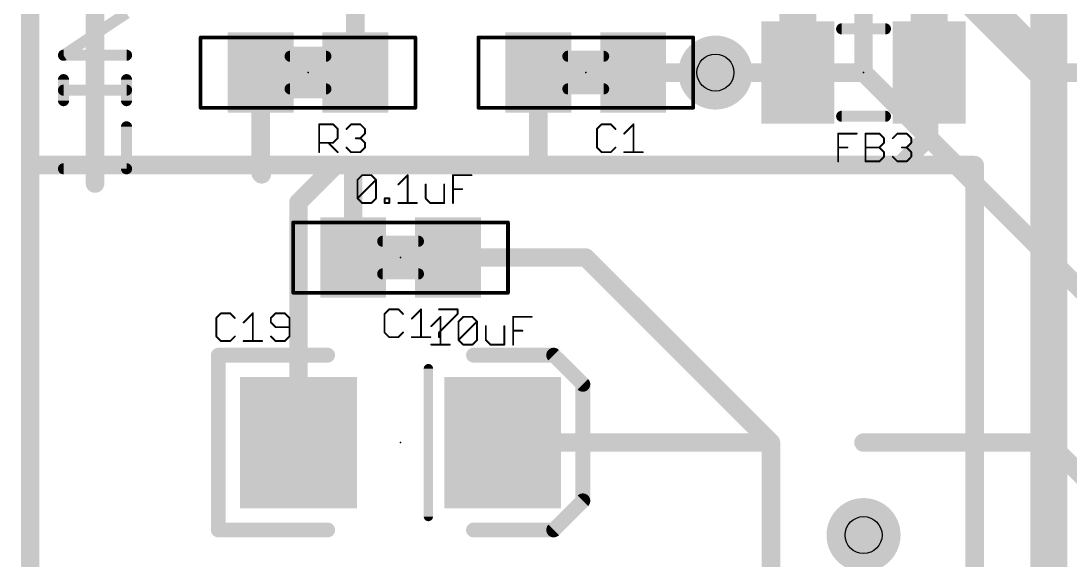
# Model space of a CAD drawing. Extents: x -27 to 80, y -11 to 53.
# Drawn here: x -0.13 to 14.26, y 21.25 to 28.65 of the extents above; entities that cross this region are included whole.
import ezdxf

# ---------------------------------------------------------------- set-up
doc = ezdxf.new("R2010")
doc.units = 0
for name, color, linetype in [('1', 12, 'CONTINUOUS'), ('16', 132, 'CONTINUOUS'), ('18', 110, 'CONTINUOUS'), ('20', 53, 'CONTINUOUS'), ('21', 53, 'CONTINUOUS'), ('23', 53, 'CONTINUOUS'), ('25', 253, 'CONTINUOUS'), ('27', 253, 'CONTINUOUS'), ('29', 253, 'CONTINUOUS'), ('31', 253, 'CONTINUOUS'), ('35', 253, 'CONTINUOUS'), ('39', 12, 'CONTINUOUS'), ('44', 253, 'CONTINUOUS'), ('51', 53, 'CONTINUOUS')]:
    doc.layers.add(name, color=color, linetype=linetype)

# ---------------------------------------------------------------- blocks, each defined once
blk = doc.blocks.new('RECT')
blk.add_solid([(-0.5, -0.5), (0.5, -0.5), (-0.5, 0.5), (0.5, 0.5)])
blk = doc.blocks.new('ROUNDV')
at = {"const_width": 0.5}
blk.add_lwpolyline([(0, -0.25, 1), (0, 0.25, 1), (0, -0.25)], format="xyb", dxfattribs=at)

msp = doc.modelspace()

# ---------------------------------------------------------------- linework, layer by layer
at = {"layer": '1'}
for points, const_width in [([(0.889, 26.416), (0.889, 37.719)], 0.254), ([(4.46, 27.94), (4.46, 31.825)], 0.254), ([(13.97, 10.16), (13.97, 31.12)], 0.508), ([(10.53, 29.345), (10.53, 27.94)], 0.508), ([(12.33, 27.94), (12.33, 29.337)], 0.508), ([(3.16, 26.558), (3.16, 27.94)], 0.254), ([(6.97, 26.685), (6.97, 27.94)], 0.254), ([(8.27, 27.94), (9.398, 27.94)], 0.254), ([(12.33, 27.062), (12.33, 27.94)], 0.254), ([(13.97, 7.62), (13.97, 27.94)], 0.254), ([(13.97, 27.94), (17.78, 27.94)], 0.254), ([(11.938, 26.67), (12.33, 27.062)], 0.254), ([(12.954, 26.67), (0, 26.67)], 0.254), ([(0, 26.67), (0, 8.89)], 0.254), ([(3.68, 26.159), (4.191, 26.67)], 0.254), ([(4.191, 26.67), (4.445, 26.67)], 0.254), ([(4.445, 26.67), (4.43, 26.655)], 0.254), ([(4.43, 26.655), (4.43, 25.4)], 0.254), ([(4.445, 26.67), (6.985, 26.67)], 0.254), ([(6.985, 26.67), (6.97, 26.685)], 0.254), ([(6.985, 26.67), (11.938, 26.67)], 0.254), ([(12.954, 8.89), (12.954, 26.67)], 0.254), ([(3.16, 26.558), (3.175, 26.543)], 0.254), ([(3.68, 22.86), (3.68, 26.159)], 0.254), ([(7.62, 25.4), (5.73, 25.4)], 0.254), ([(10.16, 22.86), (7.62, 25.4)], 0.254), ([(10.16, 22.86), (6.48, 22.86)], 0.254), ([(10.16, 20.0914), (10.16, 22.86)], 0.254)]:
    msp.add_lwpolyline(points, dxfattribs=dict(at, const_width=const_width))
for points, const_width in [([(3.2235, 27.94, 1), (3.0965, 27.94)], 0.127), ([(7.0335, 27.94, 1), (6.9065, 27.94)], 0.127), ([(8.27, 28.0035, 1), (8.27, 27.8765)], 0.127), ([(9.398, 27.8765, 1), (9.398, 28.0035)], 0.127), ([(10.403, 27.94, 1), (10.657, 27.94)], 0.254), ([(12.203, 27.94, 1), (12.457, 27.94)], 0.254), ([(12.3935, 27.94, 1), (12.2665, 27.94)], 0.127), ([(14.0335, 27.94, 1), (13.9065, 27.94)], 0.127), ([(13.97, 28.0035, 1), (13.97, 27.8765)], 0.127), ([(4.3965, 27.94, 1), (4.5235, 27.94)], 0.127), ([(12.2665, 27.062, 1), (12.3935, 27.062)], 0.127), ([(12.3749, 27.0171, 1), (12.2851, 27.1069)], 0.127), ([(0, 26.7335, 1), (0, 26.6065)], 0.127), ([(0.0635, 26.67, 1), (-0.0635, 26.67)], 0.127), ([(4.191, 26.7335, 1), (4.191, 26.6065)], 0.127), ([(4.2359, 26.6251, 1), (4.1461, 26.7149)], 0.127), ([(4.4935, 26.655, 1), (4.3665, 26.655)], 0.127), ([(4.445, 26.7335, 1), (4.445, 26.6065)], 0.127), ([(4.4899, 26.6251, 1), (4.4001, 26.7149)], 0.127), ([(4.445, 26.6065, 1), (4.445, 26.7335)], 0.127), ([(7.0149, 26.7299, 1), (6.9251, 26.6401)], 0.127), ([(6.985, 26.7335, 1), (6.985, 26.6065)], 0.127), ([(6.9401, 26.6251, 1), (7.0299, 26.7149)], 0.127), ([(6.985, 26.6065, 1), (6.985, 26.7335)], 0.127), ([(11.8931, 26.7149, 1), (11.9829, 26.6251)], 0.127), ([(11.938, 26.6065, 1), (11.938, 26.7335)], 0.127), ([(13.0175, 26.67, 1), (12.8905, 26.67)], 0.127), ([(12.954, 26.6065, 1), (12.954, 26.7335)], 0.127), ([(3.2049, 26.6029, 1), (3.1151, 26.5131)], 0.127), ([(3.0965, 26.558, 1), (3.2235, 26.558)], 0.127), ([(3.1301, 26.4981, 1), (3.2199, 26.5879)], 0.127), ([(4.3851, 26.6999, 1), (4.4749, 26.6101)], 0.127), ([(6.9065, 26.685, 1), (7.0335, 26.685)], 0.127), ([(0.8255, 26.416, 1), (0.9525, 26.416)], 0.127), ([(3.7435, 26.159, 1), (3.6165, 26.159)], 0.127), ([(3.6351, 26.2039, 1), (3.7249, 26.1141)], 0.127), ([(5.73, 25.4635, 1), (5.73, 25.3365)], 0.127), ([(7.6649, 25.4449, 1), (7.5751, 25.3551)], 0.127), ([(7.62, 25.3365, 1), (7.62, 25.4635)], 0.127), ([(4.3665, 25.4, 1), (4.4935, 25.4)], 0.127), ([(3.6165, 22.86, 1), (3.7435, 22.86)], 0.127), ([(6.48, 22.9235, 1), (6.48, 22.7965)], 0.127), ([(10.2235, 22.86, 1), (10.0965, 22.86)], 0.127), ([(10.1151, 22.8151, 1), (10.2049, 22.9049)], 0.127), ([(10.16, 22.7965, 1), (10.16, 22.9235)], 0.127)]:
    msp.add_lwpolyline(points, format="xyb", dxfattribs=dict(at, const_width=const_width))
at = {"layer": '16'}
for points, const_width in [([(11.43, 27.94), (11.43, 38.74)], 0.254), ([(12.573, 29.337), (13.97, 27.94)], 0.508), ([(9.398, 27.94), (11.43, 27.94)], 0.254), ([(11.43, 27.94), (17.78, 21.59)], 0.254), ([(13.97, 7.62), (13.97, 27.94)], 0.254), ([(13.97, 27.94), (17.78, 27.94)], 0.254), ([(12.954, 26.67), (0, 26.67)], 0.254), ([(0, 26.67), (0, 8.89)], 0.254), ([(12.954, 8.89), (12.954, 26.67)], 0.254), ([(13.97, 22.86), (11.43, 22.86)], 0.254), ([(16.51, 20.32), (13.97, 22.86)], 0.254)]:
    msp.add_lwpolyline(points, dxfattribs=dict(at, const_width=const_width))
for points, const_width in [([(9.398, 28.0035, 1), (9.398, 27.8765)], 0.127), ([(11.4749, 27.9849, 1), (11.3851, 27.8951)], 0.127), ([(11.43, 27.8765, 1), (11.43, 28.0035)], 0.127), ([(13.8802, 27.8502, 1), (14.0598, 28.0298)], 0.254), ([(14.0335, 27.94, 1), (13.9065, 27.94)], 0.127), ([(13.97, 28.0035, 1), (13.97, 27.8765)], 0.127), ([(11.3665, 27.94, 1), (11.4935, 27.94)], 0.127), ([(0, 26.7335, 1), (0, 26.6065)], 0.127), ([(0.0635, 26.67, 1), (-0.0635, 26.67)], 0.127), ([(13.0175, 26.67, 1), (12.8905, 26.67)], 0.127), ([(12.954, 26.6065, 1), (12.954, 26.7335)], 0.127), ([(11.43, 22.9235, 1), (11.43, 22.7965)], 0.127), ([(14.0149, 22.9049, 1), (13.9251, 22.8151)], 0.127), ([(13.97, 22.7965, 1), (13.97, 22.9235)], 0.127)]:
    msp.add_lwpolyline(points, format="xyb", dxfattribs=dict(at, const_width=const_width))
at = {"layer": '20', "const_width": 0.2032}
msp.add_lwpolyline([(0, 2.54), (0, 50.8)], dxfattribs=at)
at = {"layer": '21'}
for points, const_width in [([(0.4565, 28.1784), (1.3208, 28.7546)], 0.1524), ([(11.73, 28.54), (11.13, 28.54)], 0.1524), ([(1.3208, 28.1784), (0.4565, 28.1784)], 0.1524), ([(7.62, 27.9095), (7.62, 27.9705)], 0.4064), ([(0.4565, 27.5547), (0.4565, 27.8428)], 0.1524), ([(1.3208, 27.5547), (1.3208, 27.8428)], 0.1524), ([(1.3208, 27.6988), (0.4565, 27.6988)], 0.1524), ([(11.73, 27.34), (11.13, 27.34)], 0.1524), ([(1.3208, 26.6192), (1.3208, 27.1954)], 0.1524), ([(0.4565, 26.6192), (1.3208, 26.6192)], 0.1524), ([(5.08, 25.3695), (5.08, 25.4305)], 0.4064), ([(2.58, 21.66), (2.58, 24.06)], 0.2032), ([(2.58, 24.06), (4.08, 24.06)], 0.2032), ([(7.18, 24.06), (6.08, 24.06)], 0.2032), ([(7.58, 23.66), (7.18, 24.06)], 0.2032), ([(5.461, 23.876), (5.461, 21.844)], 0.127), ([(7.58, 22.06), (7.58, 23.66)], 0.2032), ([(7.18, 21.66), (7.58, 22.06)], 0.2032), ([(4.08, 21.66), (2.58, 21.66)], 0.2032), ([(6.08, 21.66), (7.18, 21.66)], 0.2032)]:
    msp.add_lwpolyline(points, dxfattribs=dict(at, const_width=const_width))
for points, const_width in [([(11.13, 28.5781, 1), (11.13, 28.5019)], 0.0762), ([(11.73, 28.5019, 1), (11.73, 28.5781)], 0.0762), ([(0.4353, 28.2101, 1), (0.4776, 28.1467)], 0.0762), ([(0.4565, 28.2165, 1), (0.4565, 28.1403)], 0.0762), ([(1.3208, 28.1403, 1), (1.3208, 28.2165)], 0.0762), ([(7.7216, 27.9705, 1), (7.5184, 27.9705)], 0.2032), ([(0.4946, 27.8428, 1), (0.4184, 27.8428)], 0.0762), ([(1.3589, 27.8428, 1), (1.2827, 27.8428)], 0.0762), ([(7.5184, 27.9095, 1), (7.7216, 27.9095)], 0.2032), ([(0.4565, 27.7369, 1), (0.4565, 27.6607)], 0.0762), ([(1.3208, 27.6607, 1), (1.3208, 27.7369)], 0.0762), ([(0.4184, 27.5547, 1), (0.4946, 27.5547)], 0.0762), ([(1.2827, 27.5547, 1), (1.3589, 27.5547)], 0.0762), ([(11.13, 27.3781, 1), (11.13, 27.3019)], 0.0762), ([(11.73, 27.3019, 1), (11.73, 27.3781)], 0.0762), ([(1.3589, 27.1954, 1), (1.2827, 27.1954)], 0.0762), ([(0.4565, 26.6573, 1), (0.4565, 26.5811)], 0.0762), ([(1.2827, 26.6192, 1), (1.3589, 26.6192)], 0.0762), ([(1.3208, 26.5811, 1), (1.3208, 26.6573)], 0.0762), ([(5.1816, 25.4305, 1), (4.9784, 25.4305)], 0.2032), ([(4.9784, 25.3695, 1), (5.1816, 25.3695)], 0.2032), ([(2.6308, 24.06, 1), (2.5292, 24.06)], 0.1016), ([(2.58, 24.1108, 1), (2.58, 24.0092)], 0.1016), ([(4.08, 24.0092, 1), (4.08, 24.1108)], 0.1016), ([(6.08, 24.1108, 1), (6.08, 24.0092)], 0.1016), ([(7.2159, 24.0959, 1), (7.1441, 24.0241)], 0.1016), ([(7.18, 24.0092, 1), (7.18, 24.1108)], 0.1016), ([(5.4928, 23.876, 1), (5.4293, 23.876)], 0.0635), ([(7.6308, 23.66, 1), (7.5292, 23.66)], 0.1016), ([(7.5441, 23.6241, 1), (7.6159, 23.6959)], 0.1016), ([(7.6159, 22.0241, 1), (7.5441, 22.0959)], 0.1016), ([(7.5292, 22.06, 1), (7.6308, 22.06)], 0.1016), ([(5.4293, 21.844, 1), (5.4928, 21.844)], 0.0635), ([(2.58, 21.7108, 1), (2.58, 21.6092)], 0.1016), ([(4.08, 21.6092, 1), (4.08, 21.7108)], 0.1016), ([(6.08, 21.7108, 1), (6.08, 21.6092)], 0.1016), ([(7.1441, 21.6959, 1), (7.2159, 21.6241)], 0.1016), ([(7.18, 21.6092, 1), (7.18, 21.7108)], 0.1016), ([(2.5292, 21.66, 1), (2.6308, 21.66)], 0.1016)]:
    msp.add_lwpolyline(points, format="xyb", dxfattribs=dict(at, const_width=const_width))
at = {"layer": '23'}
for p in [(3.81, 27.94), (7.62, 27.94), (11.43, 27.94), (5.08, 25.4), (5.08, 22.86)]:
    msp.add_point(p, dxfattribs=at)
at = {"layer": '25', "const_width": 0.0254}
for points in [[(3.9633, 26.8478), (3.9633, 27.2291)], [(3.9633, 27.2291), (4.1539, 27.2291)], [(4.1539, 27.2291), (4.2175, 27.1656)], [(4.3375, 27.1656), (4.401, 27.2291)], [(4.401, 27.2291), (4.5282, 27.2291)], [(4.5282, 27.2291), (4.5917, 27.1656)], [(7.8368, 27.2291), (7.7733, 27.1656)], [(7.9639, 27.2291), (7.8368, 27.2291)], [(8.0275, 27.1656), (7.9639, 27.2291)], [(8.1475, 27.102), (8.2746, 27.2291)], [(8.2746, 27.2291), (8.2746, 26.8478)], [(4.2175, 27.1656), (4.2175, 27.0385)], [(4.5917, 27.102), (4.5282, 27.0385)], [(4.5917, 27.1656), (4.5917, 27.102)], [(7.7733, 27.1656), (7.7733, 26.9114)], [(11.0821, 26.7208), (11.0821, 27.1021)], [(11.0821, 27.1021), (11.3363, 27.1021)], [(11.4563, 26.7208), (11.4563, 27.1021)], [(11.4563, 27.1021), (11.6469, 27.1021)], [(11.6469, 27.1021), (11.7105, 27.0386)], [(11.8305, 27.0386), (11.894, 27.1021)], [(11.894, 27.1021), (12.0212, 27.1021)], [(12.0212, 27.1021), (12.0847, 27.0386)], [(4.1539, 26.9749), (3.9633, 26.9749)], [(4.0904, 26.9749), (4.2175, 26.8478)], [(4.2175, 27.0385), (4.1539, 26.9749)], [(4.401, 26.8478), (4.3375, 26.9114)], [(4.5282, 27.0385), (4.4646, 27.0385)], [(4.5282, 27.0385), (4.5917, 26.9749)], [(4.5917, 26.9114), (4.5282, 26.8478)], [(4.5917, 26.9749), (4.5917, 26.9114)], [(7.7733, 26.9114), (7.8368, 26.8478)], [(7.9639, 26.8478), (8.0275, 26.9114)], [(11.0821, 26.9115), (11.2092, 26.9115)], [(11.4563, 26.9115), (11.6469, 26.9115)], [(11.7105, 26.975), (11.6469, 26.9115)], [(11.6469, 26.9115), (11.7105, 26.8479)], [(11.7105, 27.0386), (11.7105, 26.975)], [(12.0212, 26.9115), (11.9576, 26.9115)], [(12.0847, 26.975), (12.0212, 26.9115)], [(12.0212, 26.9115), (12.0847, 26.8479)], [(12.0847, 27.0386), (12.0847, 26.975)], [(4.5282, 26.8478), (4.401, 26.8478)], [(7.8368, 26.8478), (7.9639, 26.8478)], [(8.1475, 26.8478), (8.4017, 26.8478)], [(11.7105, 26.7844), (11.6469, 26.7208)], [(11.7105, 26.8479), (11.7105, 26.7844)], [(11.894, 26.7208), (11.8305, 26.7844)], [(12.0847, 26.7844), (12.0212, 26.7208)], [(12.0847, 26.8479), (12.0847, 26.7844)], [(11.6469, 26.7208), (11.4563, 26.7208)], [(12.0212, 26.7208), (11.894, 26.7208)], [(2.6163, 24.635), (2.5527, 24.5715)], [(2.7434, 24.635), (2.6163, 24.635)], [(2.8069, 24.5715), (2.7434, 24.635)], [(2.9269, 24.5079), (3.054, 24.635)], [(3.054, 24.635), (3.054, 24.2537)], [(3.3647, 24.635), (3.3011, 24.5715)], [(3.4918, 24.635), (3.3647, 24.635)], [(3.5553, 24.5715), (3.4918, 24.635)], [(4.9226, 24.6891), (4.8591, 24.6256)], [(4.8591, 24.6256), (4.8591, 24.3714)], [(5.0497, 24.6891), (4.9226, 24.6891)], [(5.1133, 24.6256), (5.0497, 24.6891)], [(5.2333, 24.562), (5.3604, 24.6891)], [(5.3604, 24.6891), (5.3604, 24.3078)], [(5.6075, 24.6891), (5.8617, 24.6891)], [(5.8617, 24.6256), (5.6075, 24.3714)], [(5.8617, 24.6891), (5.8617, 24.6256)], [(2.5527, 24.5715), (2.5527, 24.3173)], [(3.3011, 24.5715), (3.3011, 24.5079)], [(3.3011, 24.5079), (3.3647, 24.4444)], [(3.5553, 24.3173), (3.5553, 24.5715)], [(2.5527, 24.3173), (2.6163, 24.2537)], [(2.7434, 24.2537), (2.8069, 24.3173)], [(3.3011, 24.3173), (3.3647, 24.2537)], [(3.3647, 24.4444), (3.5553, 24.4444)], [(3.4918, 24.2537), (3.5553, 24.3173)], [(4.8591, 24.3714), (4.9226, 24.3078)], [(4.9226, 24.3078), (5.0497, 24.3078)], [(5.0497, 24.3078), (5.1133, 24.3714)], [(5.2333, 24.3078), (5.4875, 24.3078)], [(5.6075, 24.3714), (5.6075, 24.3078)], [(2.6163, 24.2537), (2.7434, 24.2537)], [(2.9269, 24.2537), (3.1811, 24.2537)], [(3.3647, 24.2537), (3.4918, 24.2537)]]:
    msp.add_lwpolyline(points, dxfattribs=at)
at = {"layer": '25', "const_width": 0.0127}
for points in [[(3.9696, 27.2291, 1), (3.9569, 27.2291)], [(3.9633, 27.2355, 1), (3.9633, 27.2228)], [(4.1584, 27.2336, 1), (4.1495, 27.2246)], [(4.1539, 27.2228, 1), (4.1539, 27.2355)], [(4.401, 27.2355, 1), (4.401, 27.2228)], [(4.4055, 27.2246, 1), (4.3966, 27.2336)], [(4.5326, 27.2336, 1), (4.5237, 27.2246)], [(4.5282, 27.2228, 1), (4.5282, 27.2355)], [(7.8368, 27.2355, 1), (7.8368, 27.2228)], [(7.8413, 27.2246, 1), (7.8323, 27.2336)], [(7.9684, 27.2336, 1), (7.9595, 27.2246)], [(7.9639, 27.2228, 1), (7.9639, 27.2355)], [(8.2809, 27.2291, 1), (8.2682, 27.2291)], [(8.2791, 27.2246, 1), (8.2701, 27.2336)], [(4.2239, 27.1656, 1), (4.2111, 27.1656)], [(4.213, 27.1611, 1), (4.222, 27.1701)], [(4.333, 27.1701, 1), (4.342, 27.1611)], [(4.5981, 27.1656, 1), (4.5854, 27.1656)], [(4.5854, 27.102, 1), (4.5981, 27.102)], [(4.5872, 27.1611, 1), (4.5962, 27.1701)], [(4.5962, 27.0975, 1), (4.5872, 27.1065)], [(7.7796, 27.1656, 1), (7.7669, 27.1656)], [(7.7688, 27.1701, 1), (7.7778, 27.1611)], [(8.023, 27.1611, 1), (8.032, 27.1701)], [(8.143, 27.1065, 1), (8.152, 27.0975)], [(11.0884, 27.1021, 1), (11.0757, 27.1021)], [(11.0821, 27.1085, 1), (11.0821, 27.0958)], [(11.3363, 27.0958, 1), (11.3363, 27.1085)], [(11.4563, 27.1085, 1), (11.4563, 27.0958)], [(11.4626, 27.1021, 1), (11.4499, 27.1021)], [(11.6514, 27.1066, 1), (11.6425, 27.0976)], [(11.6469, 27.0958, 1), (11.6469, 27.1085)], [(11.894, 27.1085, 1), (11.894, 27.0958)], [(11.8985, 27.0976, 1), (11.8896, 27.1066)], [(12.0256, 27.1066, 1), (12.0167, 27.0976)], [(12.0212, 27.0958, 1), (12.0212, 27.1085)], [(3.9633, 26.9813, 1), (3.9633, 26.9686)], [(4.0949, 26.9794, 1), (4.0859, 26.9704)], [(4.1495, 26.9794, 1), (4.1584, 26.9704)], [(4.1539, 26.9686, 1), (4.1539, 26.9813)], [(4.2111, 27.0385, 1), (4.2239, 27.0385)], [(4.222, 27.034, 1), (4.213, 27.043)], [(4.342, 26.9158, 1), (4.333, 26.9069)], [(4.4646, 27.0448, 1), (4.4646, 27.0321)], [(4.5326, 27.043, 1), (4.5237, 27.034)], [(4.5237, 27.043, 1), (4.5326, 27.034)], [(4.5282, 27.0321, 1), (4.5282, 27.0448)], [(4.5981, 26.9749, 1), (4.5854, 26.9749)], [(4.5854, 26.9114, 1), (4.5981, 26.9114)], [(4.5872, 26.9704, 1), (4.5962, 26.9794)], [(4.5962, 26.9069, 1), (4.5872, 26.9158)], [(7.7669, 26.9114, 1), (7.7796, 26.9114)], [(7.7778, 26.9158, 1), (7.7688, 26.9069)], [(8.032, 26.9069, 1), (8.023, 26.9158)], [(11.0821, 26.9178, 1), (11.0821, 26.9051)], [(11.2092, 26.9051, 1), (11.2092, 26.9178)], [(11.4563, 26.9178, 1), (11.4563, 26.9051)], [(11.6514, 26.916, 1), (11.6425, 26.907)], [(11.6425, 26.916, 1), (11.6514, 26.907)], [(11.6469, 26.9051, 1), (11.6469, 26.9178)], [(11.7168, 27.0386, 1), (11.7042, 27.0386)], [(11.7042, 26.975, 1), (11.7168, 26.975)], [(11.706, 27.0341, 1), (11.715, 27.0431)], [(11.715, 26.9705, 1), (11.706, 26.9795)], [(11.826, 27.0431, 1), (11.835, 27.0341)], [(11.9576, 26.9178, 1), (11.9576, 26.9051)], [(12.0256, 26.916, 1), (12.0167, 26.907)], [(12.0167, 26.916, 1), (12.0256, 26.907)], [(12.0212, 26.9051, 1), (12.0212, 26.9178)], [(12.0911, 27.0386, 1), (12.0784, 27.0386)], [(12.0784, 26.975, 1), (12.0911, 26.975)], [(12.0802, 27.0341, 1), (12.0892, 27.0431)], [(12.0892, 26.9705, 1), (12.0802, 26.9795)], [(3.9569, 26.8478, 1), (3.9696, 26.8478)], [(4.213, 26.8433, 1), (4.222, 26.8523)], [(4.401, 26.8542, 1), (4.401, 26.8415)], [(4.3966, 26.8433, 1), (4.4055, 26.8523)], [(4.5237, 26.8523, 1), (4.5326, 26.8433)], [(4.5282, 26.8415, 1), (4.5282, 26.8542)], [(7.8368, 26.8542, 1), (7.8368, 26.8415)], [(7.8323, 26.8433, 1), (7.8413, 26.8523)], [(7.9595, 26.8523, 1), (7.9684, 26.8433)], [(7.9639, 26.8415, 1), (7.9639, 26.8542)], [(8.1475, 26.8542, 1), (8.1475, 26.8415)], [(8.2682, 26.8478, 1), (8.2809, 26.8478)], [(8.4017, 26.8415, 1), (8.4017, 26.8542)], [(11.7168, 26.8479, 1), (11.7042, 26.8479)], [(11.7042, 26.7844, 1), (11.7168, 26.7844)], [(11.706, 26.8434, 1), (11.715, 26.8524)], [(11.715, 26.7799, 1), (11.706, 26.7888)], [(11.835, 26.7888, 1), (11.826, 26.7799)], [(12.0911, 26.8479, 1), (12.0784, 26.8479)], [(12.0784, 26.7844, 1), (12.0911, 26.7844)], [(12.0802, 26.8434, 1), (12.0892, 26.8524)], [(12.0892, 26.7799, 1), (12.0802, 26.7888)], [(11.0757, 26.7208, 1), (11.0884, 26.7208)], [(11.4563, 26.7272, 1), (11.4563, 26.7144)], [(11.4499, 26.7208, 1), (11.4626, 26.7208)], [(11.6425, 26.7253, 1), (11.6514, 26.7163)], [(11.6469, 26.7144, 1), (11.6469, 26.7272)], [(11.894, 26.7272, 1), (11.894, 26.7144)], [(11.8896, 26.7163, 1), (11.8985, 26.7253)], [(12.0167, 26.7253, 1), (12.0256, 26.7163)], [(12.0212, 26.7144, 1), (12.0212, 26.7272)], [(2.6163, 24.6414, 1), (2.6163, 24.6287)], [(2.6207, 24.6305, 1), (2.6118, 24.6395)], [(2.7479, 24.6395, 1), (2.7389, 24.6305)], [(2.7434, 24.6287, 1), (2.7434, 24.6414)], [(3.0604, 24.635, 1), (3.0477, 24.635)], [(3.0585, 24.6305, 1), (3.0495, 24.6395)], [(3.3647, 24.6414, 1), (3.3647, 24.6287)], [(3.3692, 24.6305, 1), (3.3602, 24.6395)], [(3.4963, 24.6395, 1), (3.4873, 24.6305)], [(3.4918, 24.6287, 1), (3.4918, 24.6414)], [(4.8654, 24.6256, 1), (4.8527, 24.6256)], [(4.8546, 24.6301, 1), (4.8636, 24.6211)], [(4.9226, 24.6955, 1), (4.9226, 24.6828)], [(4.9271, 24.6846, 1), (4.9181, 24.6936)], [(5.0542, 24.6936, 1), (5.0453, 24.6846)], [(5.0497, 24.6828, 1), (5.0497, 24.6955)], [(5.1088, 24.6211, 1), (5.1178, 24.6301)], [(5.3667, 24.6891, 1), (5.354, 24.6891)], [(5.3649, 24.6846, 1), (5.3559, 24.6936)], [(5.6075, 24.6955, 1), (5.6075, 24.6828)], [(5.8681, 24.6891, 1), (5.8554, 24.6891)], [(5.8554, 24.6256, 1), (5.8681, 24.6256)], [(5.8662, 24.6211, 1), (5.8572, 24.6301)], [(5.8617, 24.6828, 1), (5.8617, 24.6955)], [(2.5482, 24.576, 1), (2.5572, 24.567)], [(2.5591, 24.5715, 1), (2.5464, 24.5715)], [(2.8024, 24.567, 1), (2.8114, 24.576)], [(2.9224, 24.5124, 1), (2.9314, 24.5034)], [(3.3075, 24.5715, 1), (3.2948, 24.5715)], [(3.2966, 24.576, 1), (3.3056, 24.567)], [(3.3056, 24.5124, 1), (3.2966, 24.5034)], [(3.2948, 24.5079, 1), (3.3075, 24.5079)], [(3.5617, 24.5715, 1), (3.549, 24.5715)], [(3.5508, 24.567, 1), (3.5598, 24.576)], [(5.2288, 24.5665, 1), (5.2378, 24.5575)], [(2.5572, 24.3217, 1), (2.5482, 24.3128)], [(2.5464, 24.3173, 1), (2.5591, 24.3173)], [(2.8114, 24.3128, 1), (2.8024, 24.3217)], [(3.3056, 24.3217, 1), (3.2966, 24.3128)], [(3.3647, 24.4507, 1), (3.3647, 24.438)], [(3.3602, 24.4399, 1), (3.3692, 24.4489)], [(3.549, 24.3173, 1), (3.5617, 24.3173)], [(3.5598, 24.3128, 1), (3.5508, 24.3217)], [(3.5553, 24.438, 1), (3.5553, 24.4507)], [(4.8527, 24.3714, 1), (4.8654, 24.3714)], [(4.8636, 24.3758, 1), (4.8546, 24.3669)], [(4.9226, 24.3142, 1), (4.9226, 24.3014)], [(4.9181, 24.3033, 1), (4.9271, 24.3123)], [(5.0453, 24.3123, 1), (5.0542, 24.3033)], [(5.0497, 24.3014, 1), (5.0497, 24.3142)], [(5.1178, 24.3669, 1), (5.1088, 24.3758)], [(5.2333, 24.3142, 1), (5.2333, 24.3014)], [(5.4875, 24.3014, 1), (5.4875, 24.3142)], [(5.6138, 24.3714, 1), (5.6011, 24.3714)], [(5.603, 24.3758, 1), (5.612, 24.3669)], [(2.6163, 24.2601, 1), (2.6163, 24.2474)], [(2.6118, 24.2492, 1), (2.6207, 24.2582)], [(2.7389, 24.2582, 1), (2.7479, 24.2492)], [(2.7434, 24.2474, 1), (2.7434, 24.2601)], [(2.9269, 24.2601, 1), (2.9269, 24.2474)], [(3.0477, 24.2537, 1), (3.0604, 24.2537)], [(3.1811, 24.2474, 1), (3.1811, 24.2601)], [(3.3647, 24.2601, 1), (3.3647, 24.2474)], [(3.3602, 24.2492, 1), (3.3692, 24.2582)], [(3.4873, 24.2582, 1), (3.4963, 24.2492)], [(3.4918, 24.2474, 1), (3.4918, 24.2601)], [(5.354, 24.3078, 1), (5.3667, 24.3078)], [(5.6011, 24.3078, 1), (5.6138, 24.3078)]]:
    msp.add_lwpolyline(points, format="xyb", dxfattribs=at)
at = {"layer": '27', "const_width": 0.0254}
for points in [[(4.4883, 26.4671), (4.5518, 26.5306)], [(4.4883, 26.2129), (4.4883, 26.4671)], [(4.4883, 26.2129), (4.7425, 26.4671)], [(4.5518, 26.5306), (4.6789, 26.5306)], [(4.6789, 26.5306), (4.7425, 26.4671)], [(4.7425, 26.4671), (4.7425, 26.2129)], [(5.0496, 26.4035), (5.1767, 26.5306)], [(5.1767, 26.5306), (5.1767, 26.1493)], [(5.798, 26.1493), (5.798, 26.5306)], [(5.798, 26.5306), (6.0522, 26.5306)], [(5.4238, 26.4035), (5.4238, 26.2129)], [(5.678, 26.1493), (5.678, 26.4035)], [(5.798, 26.34), (5.9251, 26.34)], [(4.5518, 26.1493), (4.4883, 26.2129)], [(4.7425, 26.2129), (4.6789, 26.1493)], [(4.8625, 26.1493), (4.8625, 26.2129)], [(4.8625, 26.2129), (4.926, 26.2129)], [(4.926, 26.2129), (4.926, 26.1493)], [(5.4238, 26.2129), (5.4873, 26.1493)], [(4.6789, 26.1493), (4.5518, 26.1493)], [(4.926, 26.1493), (4.8625, 26.1493)], [(5.0496, 26.1493), (5.3038, 26.1493)], [(5.4873, 26.1493), (5.678, 26.1493)], [(5.5007, 24.4589), (5.6278, 24.586)], [(5.6278, 24.586), (5.6278, 24.2047)], [(5.8749, 24.5225), (5.9385, 24.586)], [(5.8749, 24.2683), (5.8749, 24.5225)], [(5.8749, 24.2683), (6.1291, 24.5225)], [(5.9385, 24.586), (6.0656, 24.586)], [(6.0656, 24.586), (6.1291, 24.5225)], [(6.1291, 24.5225), (6.1291, 24.2683)], [(6.2491, 24.4589), (6.2491, 24.2683)], [(6.5033, 24.2047), (6.5033, 24.4589)], [(6.6233, 24.2047), (6.6233, 24.586)], [(6.6233, 24.586), (6.8775, 24.586)], [(6.6233, 24.3954), (6.7504, 24.3954)], [(5.5007, 24.2047), (5.7549, 24.2047)], [(5.9385, 24.2047), (5.8749, 24.2683)], [(6.0656, 24.2047), (5.9385, 24.2047)], [(6.1291, 24.2683), (6.0656, 24.2047)], [(6.2491, 24.2683), (6.3127, 24.2047)], [(6.3127, 24.2047), (6.5033, 24.2047)]]:
    msp.add_lwpolyline(points, dxfattribs=at)
at = {"layer": '27', "const_width": 0.0127}
for points in [[(4.4946, 26.4671, 1), (4.4819, 26.4671)], [(4.4838, 26.4716, 1), (4.4928, 26.4626)], [(4.5518, 26.537, 1), (4.5518, 26.5243)], [(4.5563, 26.5261, 1), (4.5473, 26.5351)], [(4.6834, 26.5351, 1), (4.6744, 26.5261)], [(4.6789, 26.5243, 1), (4.6789, 26.537)], [(4.7488, 26.4671, 1), (4.7361, 26.4671)], [(4.747, 26.4626, 1), (4.738, 26.4716)], [(4.738, 26.4626, 1), (4.747, 26.4716)], [(5.183, 26.5306, 1), (5.1703, 26.5306)], [(5.1812, 26.5261, 1), (5.1722, 26.5351)], [(5.798, 26.537, 1), (5.798, 26.5243)], [(5.8043, 26.5306, 1), (5.7916, 26.5306)], [(6.0522, 26.5243, 1), (6.0522, 26.537)], [(5.0451, 26.408, 1), (5.0541, 26.399)], [(5.4301, 26.4035, 1), (5.4174, 26.4035)], [(5.6843, 26.4035, 1), (5.6716, 26.4035)], [(5.798, 26.3463, 1), (5.798, 26.3336)], [(5.9251, 26.3336, 1), (5.9251, 26.3463)], [(4.4928, 26.2173, 1), (4.4838, 26.2084)], [(4.4838, 26.2173, 1), (4.4928, 26.2084)], [(4.4819, 26.2129, 1), (4.4946, 26.2129)], [(4.7361, 26.2129, 1), (4.7488, 26.2129)], [(4.747, 26.2084, 1), (4.738, 26.2173)], [(4.8688, 26.2129, 1), (4.8561, 26.2129)], [(4.8625, 26.2192, 1), (4.8625, 26.2065)], [(4.9324, 26.2129, 1), (4.9197, 26.2129)], [(4.926, 26.2065, 1), (4.926, 26.2192)], [(5.4174, 26.2129, 1), (5.4301, 26.2129)], [(5.4283, 26.2173, 1), (5.4193, 26.2084)], [(4.5518, 26.1557, 1), (4.5518, 26.1429)], [(4.5473, 26.1448, 1), (4.5563, 26.1538)], [(4.6744, 26.1538, 1), (4.6834, 26.1448)], [(4.6789, 26.1429, 1), (4.6789, 26.1557)], [(4.8561, 26.1493, 1), (4.8688, 26.1493)], [(4.8625, 26.1557, 1), (4.8625, 26.1429)], [(4.9197, 26.1493, 1), (4.9324, 26.1493)], [(4.926, 26.1429, 1), (4.926, 26.1557)], [(5.0496, 26.1557, 1), (5.0496, 26.1429)], [(5.1703, 26.1493, 1), (5.183, 26.1493)], [(5.3038, 26.1429, 1), (5.3038, 26.1557)], [(5.4873, 26.1557, 1), (5.4873, 26.1429)], [(5.4828, 26.1448, 1), (5.4918, 26.1538)], [(5.6716, 26.1493, 1), (5.6843, 26.1493)], [(5.678, 26.1429, 1), (5.678, 26.1557)], [(5.7916, 26.1493, 1), (5.8043, 26.1493)], [(5.4962, 24.4634, 1), (5.5052, 24.4544)], [(5.6342, 24.586, 1), (5.6215, 24.586)], [(5.6323, 24.5815, 1), (5.6233, 24.5905)], [(5.8813, 24.5225, 1), (5.8686, 24.5225)], [(5.8704, 24.527, 1), (5.8794, 24.518)], [(5.9385, 24.5924, 1), (5.9385, 24.5797)], [(5.9429, 24.5815, 1), (5.934, 24.5905)], [(6.0701, 24.5905, 1), (6.0611, 24.5815)], [(6.0656, 24.5797, 1), (6.0656, 24.5924)], [(6.1355, 24.5225, 1), (6.1228, 24.5225)], [(6.1336, 24.518, 1), (6.1246, 24.527)], [(6.1246, 24.518, 1), (6.1336, 24.527)], [(6.2555, 24.4589, 1), (6.2428, 24.4589)], [(6.5097, 24.4589, 1), (6.497, 24.4589)], [(6.6233, 24.5924, 1), (6.6233, 24.5797)], [(6.6297, 24.586, 1), (6.617, 24.586)], [(6.8775, 24.5797, 1), (6.8775, 24.5924)], [(6.6233, 24.4017, 1), (6.6233, 24.389)], [(6.7504, 24.389, 1), (6.7504, 24.4017)], [(5.5007, 24.2111, 1), (5.5007, 24.1984)], [(5.6215, 24.2047, 1), (5.6342, 24.2047)], [(5.7549, 24.1984, 1), (5.7549, 24.2111)], [(5.8794, 24.2727, 1), (5.8704, 24.2638)], [(5.8704, 24.2727, 1), (5.8794, 24.2638)], [(5.8686, 24.2683, 1), (5.8813, 24.2683)], [(5.9385, 24.2111, 1), (5.9385, 24.1984)], [(5.934, 24.2002, 1), (5.9429, 24.2092)], [(6.0611, 24.2092, 1), (6.0701, 24.2002)], [(6.0656, 24.1984, 1), (6.0656, 24.2111)], [(6.1228, 24.2683, 1), (6.1355, 24.2683)], [(6.1336, 24.2638, 1), (6.1246, 24.2727)], [(6.2536, 24.2727, 1), (6.2446, 24.2638)], [(6.2428, 24.2683, 1), (6.2555, 24.2683)], [(6.3127, 24.2111, 1), (6.3127, 24.1984)], [(6.3082, 24.2002, 1), (6.3172, 24.2092)], [(6.497, 24.2047, 1), (6.5097, 24.2047)], [(6.5033, 24.1984, 1), (6.5033, 24.2111)], [(6.617, 24.2047, 1), (6.6297, 24.2047)]]:
    msp.add_lwpolyline(points, format="xyb", dxfattribs=at)
at = {"layer": '39', "const_width": 0.0508}
for points in [[(2.337, 27.457), (2.337, 28.423)], [(2.337, 28.423), (5.283, 28.423)], [(5.283, 28.423), (5.283, 27.457)], [(6.147, 27.457), (6.147, 28.423)], [(6.147, 28.423), (9.093, 28.423)], [(9.093, 28.423), (9.093, 27.457)], [(5.283, 27.457), (2.337, 27.457)], [(9.093, 27.457), (6.147, 27.457)], [(3.607, 24.917), (3.607, 25.883)], [(3.607, 25.883), (6.553, 25.883)], [(6.553, 25.883), (6.553, 24.917)], [(6.553, 24.917), (3.607, 24.917)]]:
    msp.add_lwpolyline(points, dxfattribs=at)
at = {"layer": '39', "const_width": 0.0254}
for points in [[(2.3497, 28.423, 1), (2.3243, 28.423)], [(2.337, 28.4357, 1), (2.337, 28.4103)], [(5.2957, 28.423, 1), (5.2703, 28.423)], [(5.283, 28.4103, 1), (5.283, 28.4357)], [(6.1597, 28.423, 1), (6.1343, 28.423)], [(6.147, 28.4357, 1), (6.147, 28.4103)], [(9.1057, 28.423, 1), (9.0803, 28.423)], [(9.093, 28.4103, 1), (9.093, 28.4357)], [(2.337, 27.4697, 1), (2.337, 27.4443)], [(2.3243, 27.457, 1), (2.3497, 27.457)], [(5.2703, 27.457, 1), (5.2957, 27.457)], [(5.283, 27.4443, 1), (5.283, 27.4697)], [(6.147, 27.4697, 1), (6.147, 27.4443)], [(6.1343, 27.457, 1), (6.1597, 27.457)], [(9.0803, 27.457, 1), (9.1057, 27.457)], [(9.093, 27.4443, 1), (9.093, 27.4697)], [(3.6197, 25.883, 1), (3.5943, 25.883)], [(3.607, 25.8957, 1), (3.607, 25.8703)], [(6.5657, 25.883, 1), (6.5403, 25.883)], [(6.553, 25.8703, 1), (6.553, 25.8957)], [(3.607, 24.9297, 1), (3.607, 24.9043)], [(3.5943, 24.917, 1), (3.6197, 24.917)], [(6.5403, 24.917, 1), (6.5657, 24.917)], [(6.553, 24.9043, 1), (6.553, 24.9297)]]:
    msp.add_lwpolyline(points, format="xyb", dxfattribs=at)
at = {"layer": '44'}
for centre in [(9.398, 27.94), (11.43, 21.59)]:
    msp.add_circle(centre, 0.254, dxfattribs=at)
at = {"layer": '51'}
for points, const_width in [([(0, 31.64), (0, 2.54)], 0.254), ([(3.565, 28.164), (4.055, 28.164)], 0.1524), ([(7.375, 28.164), (7.865, 28.164)], 0.1524), ([(4.055, 27.716), (3.565, 27.716)], 0.1524), ([(7.865, 27.716), (7.375, 27.716)], 0.1524), ([(4.835, 25.624), (5.325, 25.624)], 0.1524), ([(5.325, 25.176), (4.835, 25.176)], 0.1524)]:
    msp.add_lwpolyline(points, dxfattribs=dict(at, const_width=const_width))
at = {"layer": '51', "const_width": 0.0762}
for points in [[(3.565, 28.2021, 1), (3.565, 28.1259)], [(4.055, 28.1259, 1), (4.055, 28.2021)], [(7.375, 28.2021, 1), (7.375, 28.1259)], [(7.865, 28.1259, 1), (7.865, 28.2021)], [(3.565, 27.7541, 1), (3.565, 27.6779)], [(4.055, 27.6779, 1), (4.055, 27.7541)], [(7.375, 27.7541, 1), (7.375, 27.6779)], [(7.865, 27.6779, 1), (7.865, 27.7541)], [(4.835, 25.6621, 1), (4.835, 25.5859)], [(5.325, 25.5859, 1), (5.325, 25.6621)], [(4.835, 25.2141, 1), (4.835, 25.1379)], [(5.325, 25.1379, 1), (5.325, 25.2141)]]:
    msp.add_lwpolyline(points, format="xyb", dxfattribs=at)

# ---------------------------------------------------------------- block references
at = {"layer": '1'}
for p, xscale, yscale, rotation in [((10.53, 27.94), 0.8, 1.2, 180), ((12.33, 27.94), 0.8, 1.2, 180), ((3.16, 27.94), 0.7, 0.9, 180), ((4.46, 27.94), 0.7, 0.9, 180), ((6.97, 27.94), 0.7, 0.9, 180), ((8.27, 27.94), 0.7, 0.9, 180), ((4.43, 25.4), 0.7, 0.9, 180), ((5.73, 25.4), 0.7, 0.9, 180), ((3.68, 22.86), 1.6, 1.4, 90), ((6.48, 22.86), 1.6, 1.4, 90)]:
    msp.add_blockref('RECT', p, dxfattribs=dict(at, xscale=xscale, yscale=yscale, rotation=rotation))
at = {"layer": '18', "xscale": 1.016, "yscale": 1.016}
for p in [(9.398, 27.94), (9.398, 27.94), (11.43, 21.59), (11.43, 21.59)]:
    msp.add_blockref('ROUNDV', p, dxfattribs=at)
at = {"layer": '21', "xscale": 0.4064, "yscale": 0.7112, "rotation": 180}
msp.add_blockref('RECT', (3.81, 27.94), dxfattribs=at)
at = {"layer": '29'}
for p, xscale, yscale, rotation in [((10.53, 27.94), 1.0032, 1.4032, 180), ((12.33, 27.94), 1.0032, 1.4032, 180), ((3.16, 27.94), 0.9032, 1.1032, 180), ((4.46, 27.94), 0.9032, 1.1032, 180), ((6.97, 27.94), 0.9032, 1.1032, 180), ((8.27, 27.94), 0.9032, 1.1032, 180), ((4.43, 25.4), 0.9032, 1.1032, 180), ((5.73, 25.4), 0.9032, 1.1032, 180), ((3.68, 22.86), 1.8032, 1.6032, 90), ((6.48, 22.86), 1.8032, 1.6032, 90)]:
    msp.add_blockref('RECT', p, dxfattribs=dict(at, xscale=xscale, yscale=yscale, rotation=rotation))
at = {"layer": '31'}
for p, xscale, yscale, rotation in [((10.53, 27.94), 0.8, 1.2, 180), ((12.33, 27.94), 0.8, 1.2, 180), ((3.16, 27.94), 0.7, 0.9, 180), ((4.46, 27.94), 0.7, 0.9, 180), ((6.97, 27.94), 0.7, 0.9, 180), ((8.27, 27.94), 0.7, 0.9, 180), ((4.43, 25.4), 0.7, 0.9, 180), ((5.73, 25.4), 0.7, 0.9, 180), ((3.68, 22.86), 1.6, 1.4, 90), ((6.48, 22.86), 1.6, 1.4, 90)]:
    msp.add_blockref('RECT', p, dxfattribs=dict(at, xscale=xscale, yscale=yscale, rotation=rotation))
at = {"layer": '35', "xscale": 0.3998, "yscale": 0.6, "rotation": 180}
for p in [(3.81, 27.94), (7.62, 27.94), (5.08, 25.4)]:
    msp.add_blockref('RECT', p, dxfattribs=at)
at = {"layer": '51', "xscale": 0.3, "yscale": 0.5999, "rotation": 180}
for p in [(3.4012, 27.9449), (4.214, 27.9449), (7.2112, 27.9449), (8.024, 27.9449), (4.6712, 25.4048), (5.484, 25.4048)]:
    msp.add_blockref('RECT', p, dxfattribs=at)

doc.saveas('drawing.dxf')
